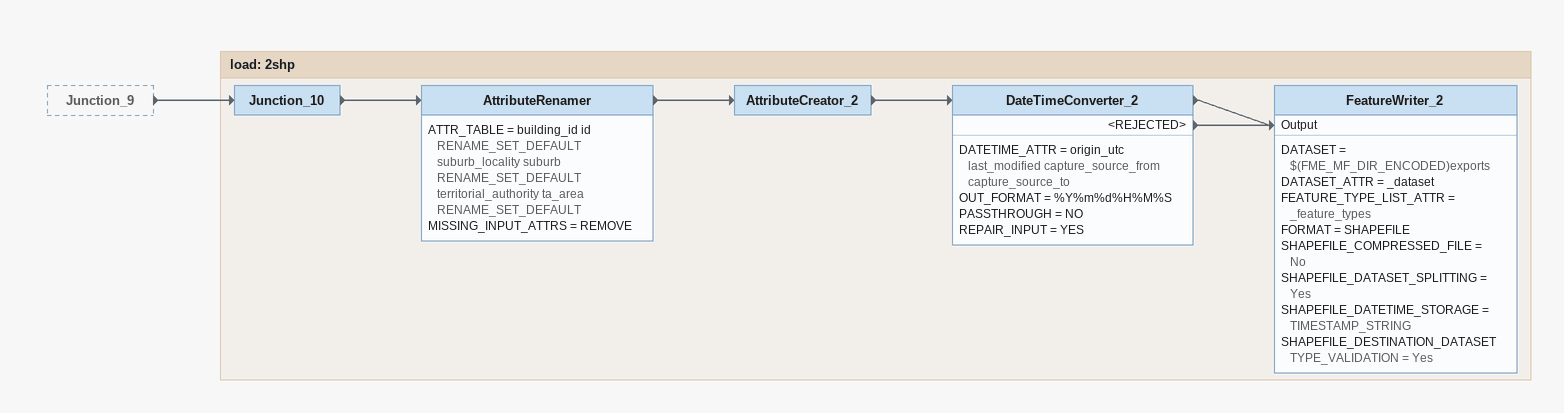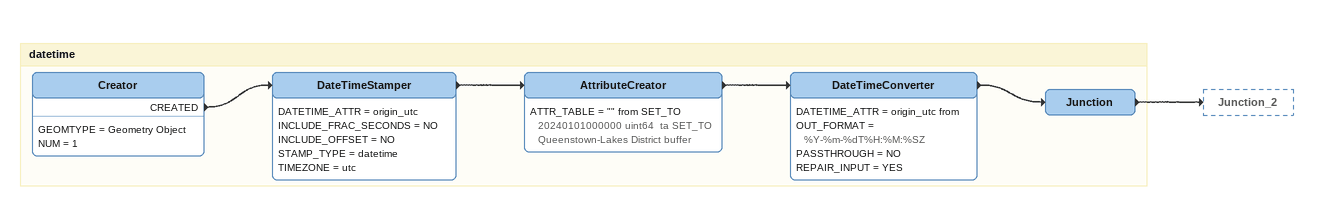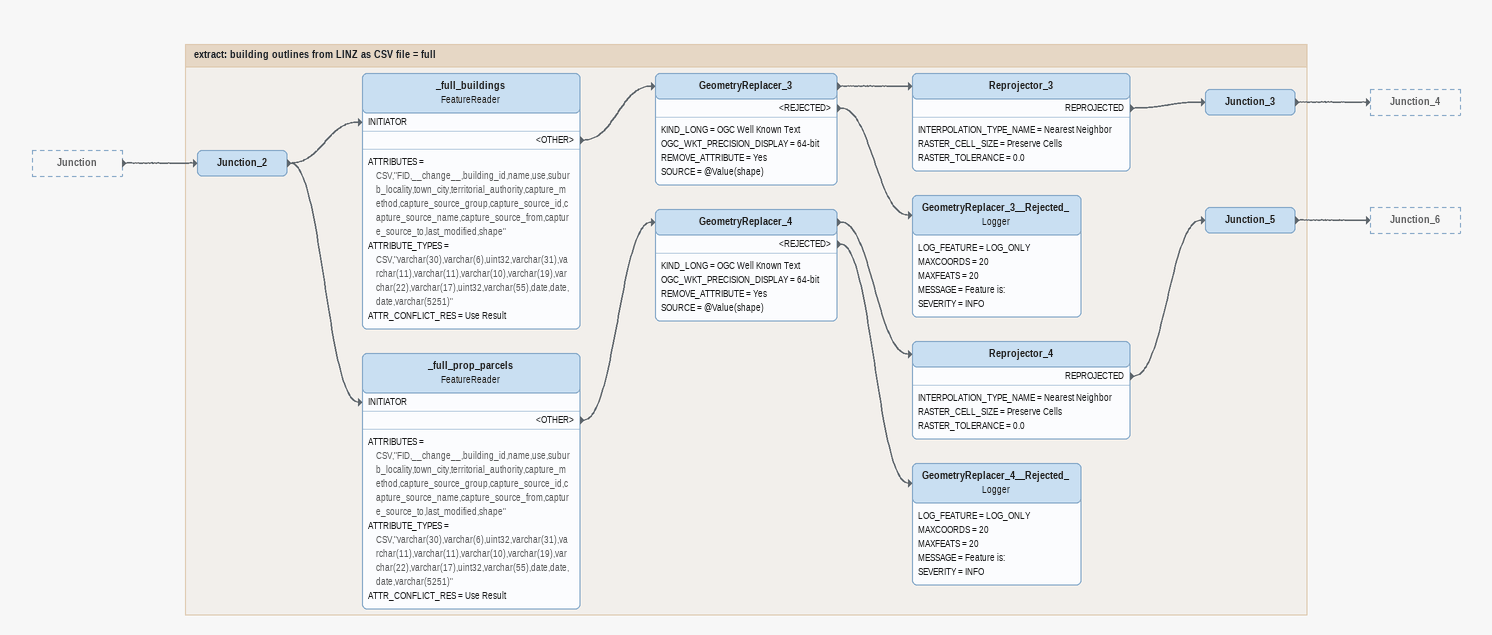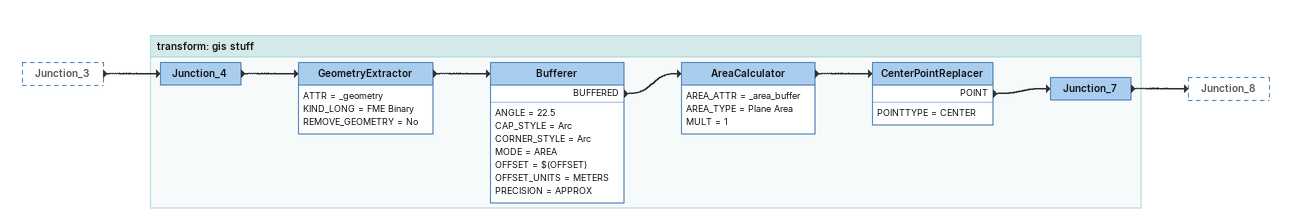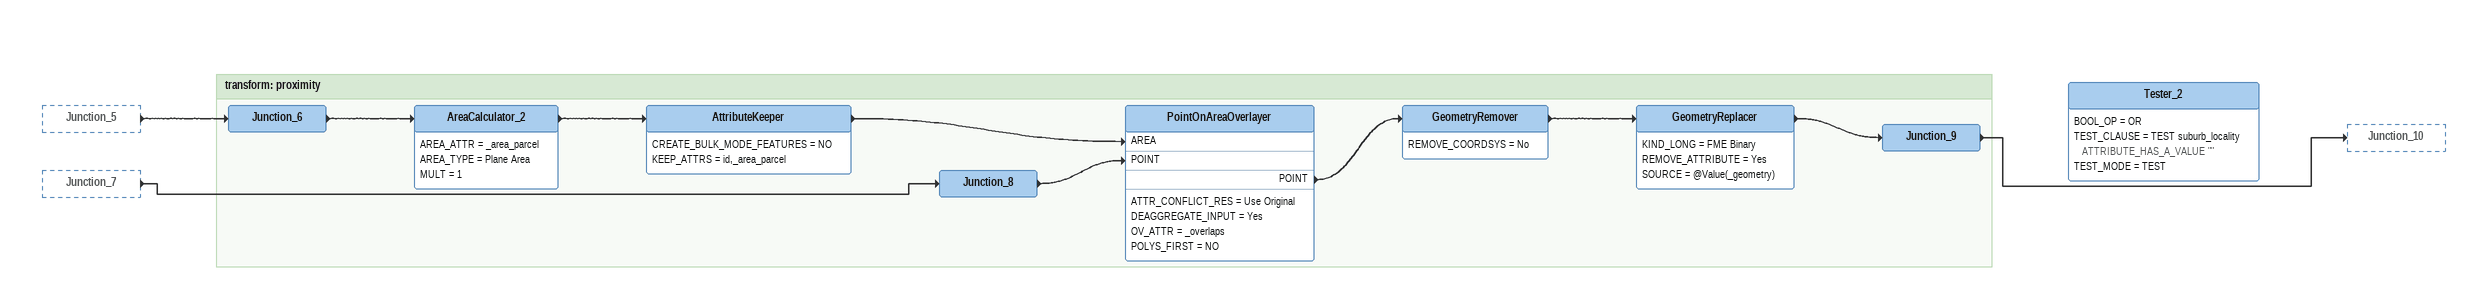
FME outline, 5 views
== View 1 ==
Junction_9 [outside]
    -> Junction_10

Bookmark: load: 2shp
Junction_10
    -> AttributeRenamer
AttributeRenamer
    ATTR_TABLE = building_id id RENAME_SET_DEFAULT  suburb_locality suburb RENAME_SET_DEFAULT  territorial_authority ta_area RENAME_SET_DEFAULT
    MISSING_INPUT_ATTRS = REMOVE
    -> AttributeCreator_2
AttributeCreator_2
    -> DateTimeConverter_2
DateTimeConverter_2
    DATETIME_ATTR = origin_utc last_modified capture_source_from capture_source_to
    OUT_FORMAT = %Y%m%d%H%M%S
    PASSTHROUGH = NO
    REPAIR_INPUT = YES
    -> FeatureWriter_2 [Output]
    <REJECTED> -> FeatureWriter_2 [Output]
FeatureWriter_2
    DATASET = $(FME_MF_DIR_ENCODED)exports
    DATASET_ATTR = _dataset
    FEATURE_TYPE_LIST_ATTR = _feature_types
    FORMAT = SHAPEFILE
    SHAPEFILE_COMPRESSED_FILE = No
    SHAPEFILE_DATASET_SPLITTING = Yes
    SHAPEFILE_DATETIME_STORAGE = TIMESTAMP_STRING
    SHAPEFILE_DESTINATION_DATASETTYPE_VALIDATION = Yes

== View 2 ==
Bookmark: datetime
Creator
    GEOMTYPE = Geometry Object
    NUM = 1
    CREATED -> DateTimeStamper
DateTimeStamper
    DATETIME_ATTR = origin_utc
    INCLUDE_FRAC_SECONDS = NO
    INCLUDE_OFFSET = NO
    STAMP_TYPE = datetime
    TIMEZONE = utc
    -> AttributeCreator
AttributeCreator
    ATTR_TABLE = "" from SET_TO 20240101000000 uint64  ta SET_TO Queenstown-Lakes District buffer
    -> DateTimeConverter
DateTimeConverter
    DATETIME_ATTR = origin_utc from
    OUT_FORMAT = %Y-%m-%dT%H:%M:%SZ
    PASSTHROUGH = NO
    REPAIR_INPUT = YES
    -> Junction
Junction
    -> Junction_2

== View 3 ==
Junction [outside]
    -> Junction_2

Bookmark: extract: building outlines from LINZ as CSV file = full
Junction_2
    -> _full_buildings [INITIATOR]
    -> _full_prop_parcels [INITIATOR]
_full_buildings: FeatureReader
    ATTRIBUTES = CSV,"FID,__change__,building_id,name,use,suburb_locality,town_city,territorial_authority,capture_method,capture_source_group,capture_source_id,capture_source_name,capture_source_from,capture_source_to,last_modified,shape"
    ATTRIBUTE_TYPES = CSV,"varchar(30),varchar(6),uint32,varchar(31),varchar(11),varchar(11),varchar(10),varchar(19),varchar(22),varchar(17),uint32,varchar(55),date,date,date,varchar(5251)"
    ATTR_CONFLICT_RES = Use Result
    <OTHER> -> GeometryReplacer_3
GeometryReplacer_3
    KIND_LONG = OGC Well Known Text
    OGC_WKT_PRECISION_DISPLAY = 64-bit
    REMOVE_ATTRIBUTE = Yes
    SOURCE = @Value(shape)
    -> Reprojector_3
    <REJECTED> -> GeometryReplacer_3__Rejected_
Reprojector_3
    INTERPOLATION_TYPE_NAME = Nearest Neighbor
    RASTER_CELL_SIZE = Preserve Cells
    RASTER_TOLERANCE = 0.0
    REPROJECTED -> Junction_3
Junction_3
    -> Junction_4
GeometryReplacer_3__Rejected_: Logger
    LOG_FEATURE = LOG_ONLY
    MAXCOORDS = 20
    MAXFEATS = 20
    MESSAGE = Feature is:
    SEVERITY = INFO
_full_prop_parcels: FeatureReader
    ATTRIBUTES = CSV,"FID,__change__,building_id,name,use,suburb_locality,town_city,territorial_authority,capture_method,capture_source_group,capture_source_id,capture_source_name,capture_source_from,capture_source_to,last_modified,shape"
    ATTRIBUTE_TYPES = CSV,"varchar(30),varchar(6),uint32,varchar(31),varchar(11),varchar(11),varchar(10),varchar(19),varchar(22),varchar(17),uint32,varchar(55),date,date,date,varchar(5251)"
    ATTR_CONFLICT_RES = Use Result
    <OTHER> -> GeometryReplacer_4
GeometryReplacer_4
    KIND_LONG = OGC Well Known Text
    OGC_WKT_PRECISION_DISPLAY = 64-bit
    REMOVE_ATTRIBUTE = Yes
    SOURCE = @Value(shape)
    -> Reprojector_4
    <REJECTED> -> GeometryReplacer_4__Rejected_
Reprojector_4
    INTERPOLATION_TYPE_NAME = Nearest Neighbor
    RASTER_CELL_SIZE = Preserve Cells
    RASTER_TOLERANCE = 0.0
    REPROJECTED -> Junction_5
Junction_5
    -> Junction_6
GeometryReplacer_4__Rejected_: Logger
    LOG_FEATURE = LOG_ONLY
    MAXCOORDS = 20
    MAXFEATS = 20
    MESSAGE = Feature is:
    SEVERITY = INFO

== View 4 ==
Junction_3 [outside]
    -> Junction_4

Bookmark: transform: gis stuff
Junction_4
    -> GeometryExtractor
GeometryExtractor
    ATTR = _geometry
    KIND_LONG = FME Binary
    REMOVE_GEOMETRY = No
    -> Bufferer
Bufferer
    ANGLE = 22.5
    CAP_STYLE = Arc
    CORNER_STYLE = Arc
    MODE = AREA
    OFFSET = $(OFFSET)
    OFFSET_UNITS = METERS
    PRECISION = APPROX
    BUFFERED -> AreaCalculator
AreaCalculator
    AREA_ATTR = _area_buffer
    AREA_TYPE = Plane Area
    MULT = 1
    -> CenterPointReplacer
CenterPointReplacer
    POINTTYPE = CENTER
    POINT -> Junction_7
Junction_7
    -> Junction_8

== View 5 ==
Junction_5 [outside]
    -> Junction_6
Junction_7 [outside]
    -> Junction_8
Tester_2
    BOOL_OP = OR
    TEST_CLAUSE = TEST suburb_locality ATTRIBUTE_HAS_A_VALUE ""
    TEST_MODE = TEST

Bookmark: transform: proximity
Junction_8
    -> PointOnAreaOverlayer [POINT]
Junction_6
    -> AreaCalculator_2
AreaCalculator_2
    AREA_ATTR = _area_parcel
    AREA_TYPE = Plane Area
    MULT = 1
    -> AttributeKeeper
AttributeKeeper
    CREATE_BULK_MODE_FEATURES = NO
    KEEP_ATTRS = id,_area_parcel
    -> PointOnAreaOverlayer [AREA]
PointOnAreaOverlayer
    ATTR_CONFLICT_RES = Use Original
    DEAGGREGATE_INPUT = Yes
    OV_ATTR = _overlaps
    POLYS_FIRST = NO
    POINT -> GeometryRemover
GeometryRemover
    REMOVE_COORDSYS = No
    -> GeometryReplacer
GeometryReplacer
    KIND_LONG = FME Binary
    REMOVE_ATTRIBUTE = Yes
    SOURCE = @Value(_geometry)
    -> Junction_9
Junction_9
    -> Junction_10
